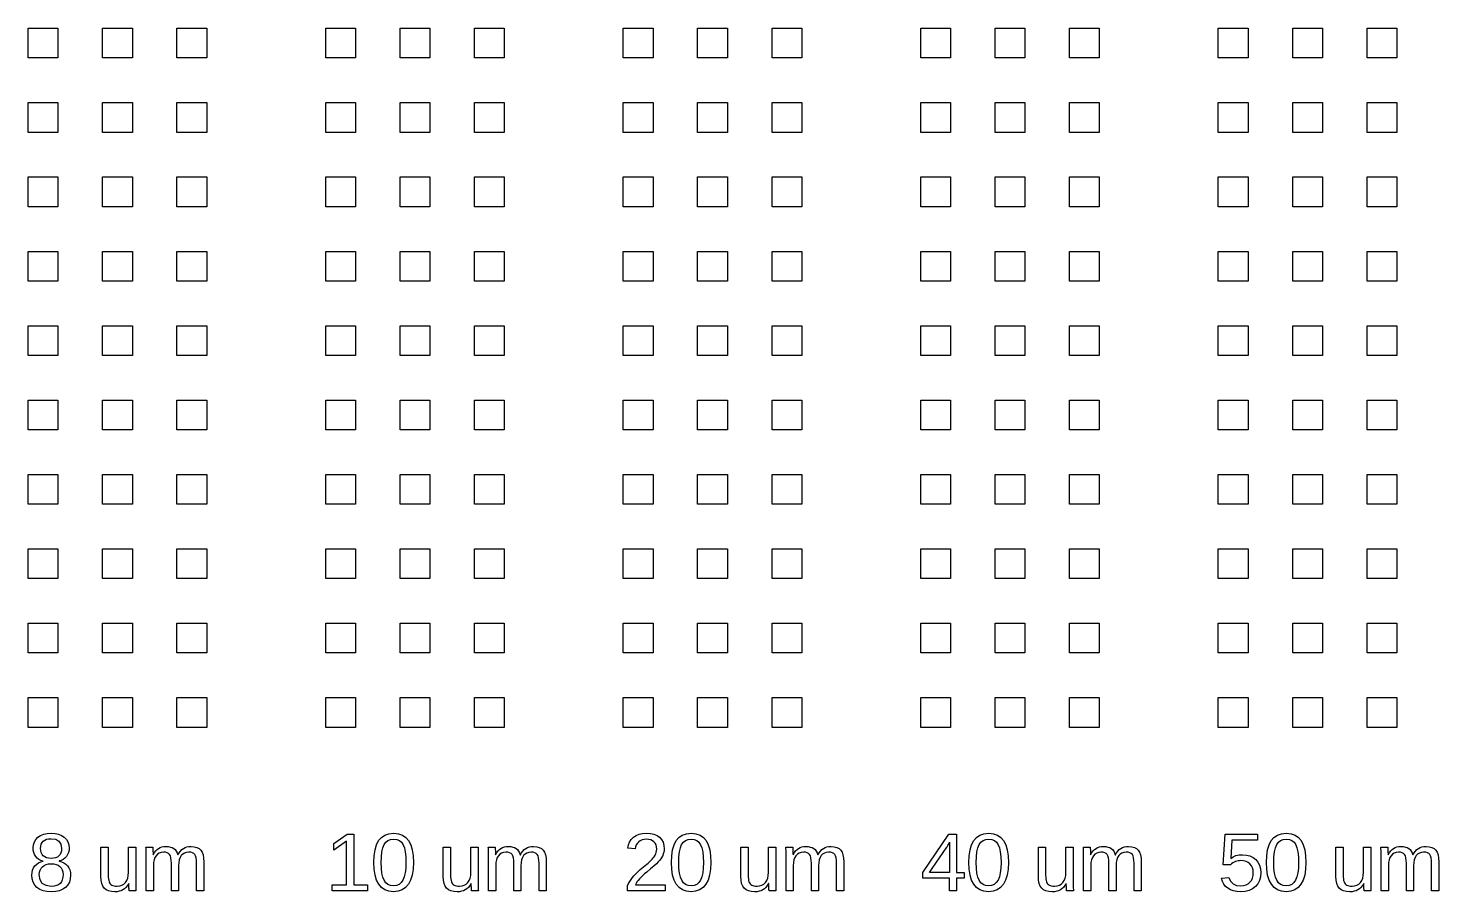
# Model space of a CAD drawing. Extents: x -21493 to 21493, y -12519 to 35265.
# Drawn here: x -9597 to -118, y -528 to 5275 of the extents above; entities that cross this region are included whole.
import ezdxf

# ---------------------------------------------------------------- set-up
doc = ezdxf.new("R2010")
doc.units = 0
doc.layers.add('L0D0_0', color=1, linetype='CONTINUOUS')

msp = doc.modelspace()

# ---------------------------------------------------------------- linework, layer by layer
at = {"layer": 'L0D0_0'}
for points in [[(-9596.735, 5075.356), (-9596.735, 5275.288), (-9396.803, 5275.288), (-9396.803, 5075.356)], [(-9096.906, 5075.356), (-9096.906, 5275.288), (-8896.973, 5275.288), (-8896.973, 5075.356)], [(-8597.077, 5075.356), (-8597.077, 5275.288), (-8397.144, 5275.288), (-8397.144, 5075.356)], [(-7597.418, 5075.356), (-7597.418, 5275.288), (-7397.485, 5275.288), (-7397.485, 5075.356)], [(-7097.584, 5075.356), (-7097.584, 5275.288), (-6897.656, 5275.288), (-6897.656, 5075.356)], [(-6597.755, 5075.356), (-6597.755, 5275.288), (-6397.822, 5275.288), (-6397.822, 5075.356)], [(-5598.096, 5075.356), (-5598.096, 5275.288), (-5398.163, 5275.288), (-5398.163, 5075.356)], [(-5098.267, 5075.356), (-5098.267, 5275.288), (-4898.334, 5275.288), (-4898.334, 5075.356)], [(-4598.437, 5075.356), (-4598.437, 5275.288), (-4398.505, 5275.288), (-4398.505, 5075.356)], [(-3598.774, 5075.356), (-3598.774, 5275.288), (-3398.846, 5275.288), (-3398.846, 5075.356)], [(-3098.945, 5075.356), (-3098.945, 5275.288), (-2899.012, 5275.288), (-2899.012, 5075.356)], [(-2599.115, 5075.356), (-2599.115, 5275.288), (-2399.183, 5275.288), (-2399.183, 5075.356)], [(-1599.457, 5075.356), (-1599.457, 5275.288), (-1399.524, 5275.288), (-1399.524, 5075.356)], [(-1099.627, 5075.356), (-1099.627, 5275.288), (-899.695, 5275.288), (-899.695, 5075.356)], [(-599.798, 5075.356), (-599.798, 5275.288), (-399.865, 5275.288), (-399.865, 5075.356)], [(-9596.735, 4575.526), (-9596.735, 4775.459), (-9396.803, 4775.459), (-9396.803, 4575.526)], [(-9096.906, 4575.526), (-9096.906, 4775.459), (-8896.973, 4775.459), (-8896.973, 4575.526)], [(-8597.077, 4575.526), (-8597.077, 4775.459), (-8397.144, 4775.459), (-8397.144, 4575.526)], [(-7597.418, 4575.526), (-7597.418, 4775.459), (-7397.485, 4775.459), (-7397.485, 4575.526)], [(-7097.584, 4575.526), (-7097.584, 4775.459), (-6897.656, 4775.459), (-6897.656, 4575.526)], [(-6597.755, 4575.526), (-6597.755, 4775.459), (-6397.822, 4775.459), (-6397.822, 4575.526)], [(-5598.096, 4575.526), (-5598.096, 4775.459), (-5398.163, 4775.459), (-5398.163, 4575.526)], [(-5098.267, 4575.526), (-5098.267, 4775.459), (-4898.334, 4775.459), (-4898.334, 4575.526)], [(-4598.437, 4575.526), (-4598.437, 4775.459), (-4398.505, 4775.459), (-4398.505, 4575.526)], [(-3598.774, 4575.526), (-3598.774, 4775.459), (-3398.846, 4775.459), (-3398.846, 4575.526)], [(-3098.945, 4575.526), (-3098.945, 4775.459), (-2899.012, 4775.459), (-2899.012, 4575.526)], [(-2599.115, 4575.526), (-2599.115, 4775.459), (-2399.183, 4775.459), (-2399.183, 4575.526)], [(-1599.457, 4575.526), (-1599.457, 4775.459), (-1399.524, 4775.459), (-1399.524, 4575.526)], [(-1099.627, 4575.526), (-1099.627, 4775.459), (-899.695, 4775.459), (-899.695, 4575.526)], [(-599.798, 4575.526), (-599.798, 4775.459), (-399.865, 4775.459), (-399.865, 4575.526)], [(-9596.735, 4075.697), (-9596.735, 4275.629), (-9396.803, 4275.629), (-9396.803, 4075.697)], [(-9096.906, 4075.697), (-9096.906, 4275.629), (-8896.973, 4275.629), (-8896.973, 4075.697)], [(-8597.077, 4075.697), (-8597.077, 4275.629), (-8397.144, 4275.629), (-8397.144, 4075.697)], [(-7597.418, 4075.697), (-7597.418, 4275.629), (-7397.485, 4275.629), (-7397.485, 4075.697)], [(-7097.584, 4075.697), (-7097.584, 4275.629), (-6897.656, 4275.629), (-6897.656, 4075.697)], [(-6597.755, 4075.697), (-6597.755, 4275.629), (-6397.822, 4275.629), (-6397.822, 4075.697)], [(-5598.096, 4075.697), (-5598.096, 4275.629), (-5398.163, 4275.629), (-5398.163, 4075.697)], [(-5098.267, 4075.697), (-5098.267, 4275.629), (-4898.334, 4275.629), (-4898.334, 4075.697)], [(-4598.437, 4075.697), (-4598.437, 4275.629), (-4398.505, 4275.629), (-4398.505, 4075.697)], [(-3598.774, 4075.697), (-3598.774, 4275.629), (-3398.846, 4275.629), (-3398.846, 4075.697)], [(-3098.945, 4075.697), (-3098.945, 4275.629), (-2899.012, 4275.629), (-2899.012, 4075.697)], [(-2599.115, 4075.697), (-2599.115, 4275.629), (-2399.183, 4275.629), (-2399.183, 4075.697)], [(-1599.457, 4075.697), (-1599.457, 4275.629), (-1399.524, 4275.629), (-1399.524, 4075.697)], [(-1099.627, 4075.697), (-1099.627, 4275.629), (-899.695, 4275.629), (-899.695, 4075.697)], [(-599.798, 4075.697), (-599.798, 4275.629), (-399.865, 4275.629), (-399.865, 4075.697)], [(-9596.735, 3575.867), (-9596.735, 3775.8), (-9396.803, 3775.8), (-9396.803, 3575.867)], [(-9096.906, 3575.867), (-9096.906, 3775.8), (-8896.973, 3775.8), (-8896.973, 3575.867)], [(-8597.077, 3575.867), (-8597.077, 3775.8), (-8397.144, 3775.8), (-8397.144, 3575.867)], [(-7597.418, 3575.867), (-7597.418, 3775.8), (-7397.485, 3775.8), (-7397.485, 3575.867)], [(-7097.584, 3575.867), (-7097.584, 3775.8), (-6897.656, 3775.8), (-6897.656, 3575.867)], [(-6597.755, 3575.867), (-6597.755, 3775.8), (-6397.822, 3775.8), (-6397.822, 3575.867)], [(-5598.096, 3575.867), (-5598.096, 3775.8), (-5398.163, 3775.8), (-5398.163, 3575.867)], [(-5098.267, 3575.867), (-5098.267, 3775.8), (-4898.334, 3775.8), (-4898.334, 3575.867)], [(-4598.437, 3575.867), (-4598.437, 3775.8), (-4398.505, 3775.8), (-4398.505, 3575.867)], [(-3598.774, 3575.867), (-3598.774, 3775.8), (-3398.846, 3775.8), (-3398.846, 3575.867)], [(-3098.945, 3575.867), (-3098.945, 3775.8), (-2899.012, 3775.8), (-2899.012, 3575.867)], [(-2599.115, 3575.867), (-2599.115, 3775.8), (-2399.183, 3775.8), (-2399.183, 3575.867)], [(-1599.457, 3575.867), (-1599.457, 3775.8), (-1399.524, 3775.8), (-1399.524, 3575.867)], [(-1099.627, 3575.867), (-1099.627, 3775.8), (-899.695, 3775.8), (-899.695, 3575.867)], [(-599.798, 3575.867), (-599.798, 3775.8), (-399.865, 3775.8), (-399.865, 3575.867)], [(-9596.735, 3076.038), (-9596.735, 3275.971), (-9396.803, 3275.971), (-9396.803, 3076.038)], [(-9096.906, 3076.038), (-9096.906, 3275.971), (-8896.973, 3275.971), (-8896.973, 3076.038)], [(-8597.077, 3076.038), (-8597.077, 3275.971), (-8397.144, 3275.971), (-8397.144, 3076.038)], [(-7597.418, 3076.038), (-7597.418, 3275.971), (-7397.485, 3275.971), (-7397.485, 3076.038)], [(-7097.584, 3076.038), (-7097.584, 3275.971), (-6897.656, 3275.971), (-6897.656, 3076.038)], [(-6597.755, 3076.038), (-6597.755, 3275.971), (-6397.822, 3275.971), (-6397.822, 3076.038)], [(-5598.096, 3076.038), (-5598.096, 3275.971), (-5398.163, 3275.971), (-5398.163, 3076.038)], [(-5098.267, 3076.038), (-5098.267, 3275.971), (-4898.334, 3275.971), (-4898.334, 3076.038)], [(-4598.437, 3076.038), (-4598.437, 3275.971), (-4398.505, 3275.971), (-4398.505, 3076.038)], [(-3598.774, 3076.038), (-3598.774, 3275.971), (-3398.846, 3275.971), (-3398.846, 3076.038)], [(-3098.945, 3076.038), (-3098.945, 3275.971), (-2899.012, 3275.971), (-2899.012, 3076.038)], [(-2599.115, 3076.038), (-2599.115, 3275.971), (-2399.183, 3275.971), (-2399.183, 3076.038)], [(-1599.457, 3076.038), (-1599.457, 3275.971), (-1399.524, 3275.971), (-1399.524, 3076.038)], [(-1099.627, 3076.038), (-1099.627, 3275.971), (-899.695, 3275.971), (-899.695, 3076.038)], [(-599.798, 3076.038), (-599.798, 3275.971), (-399.865, 3275.971), (-399.865, 3076.038)], [(-9596.735, 2576.209), (-9596.735, 2776.141), (-9396.803, 2776.141), (-9396.803, 2576.209)], [(-9096.906, 2576.209), (-9096.906, 2776.141), (-8896.973, 2776.141), (-8896.973, 2576.209)], [(-8597.077, 2576.209), (-8597.077, 2776.141), (-8397.144, 2776.141), (-8397.144, 2576.209)], [(-7597.418, 2576.209), (-7597.418, 2776.141), (-7397.485, 2776.141), (-7397.485, 2576.209)], [(-7097.584, 2576.209), (-7097.584, 2776.141), (-6897.656, 2776.141), (-6897.656, 2576.209)], [(-6597.755, 2576.209), (-6597.755, 2776.141), (-6397.822, 2776.141), (-6397.822, 2576.209)], [(-5598.096, 2576.209), (-5598.096, 2776.141), (-5398.163, 2776.141), (-5398.163, 2576.209)], [(-5098.267, 2576.209), (-5098.267, 2776.141), (-4898.334, 2776.141), (-4898.334, 2576.209)], [(-4598.437, 2576.209), (-4598.437, 2776.141), (-4398.505, 2776.141), (-4398.505, 2576.209)], [(-3598.774, 2576.209), (-3598.774, 2776.141), (-3398.846, 2776.141), (-3398.846, 2576.209)], [(-3098.945, 2576.209), (-3098.945, 2776.141), (-2899.012, 2776.141), (-2899.012, 2576.209)], [(-2599.115, 2576.209), (-2599.115, 2776.141), (-2399.183, 2776.141), (-2399.183, 2576.209)], [(-1599.457, 2576.209), (-1599.457, 2776.141), (-1399.524, 2776.141), (-1399.524, 2576.209)], [(-1099.627, 2576.209), (-1099.627, 2776.141), (-899.695, 2776.141), (-899.695, 2576.209)], [(-599.798, 2576.209), (-599.798, 2776.141), (-399.865, 2776.141), (-399.865, 2576.209)], [(-9596.735, 2076.379), (-9596.735, 2276.308), (-9396.803, 2276.308), (-9396.803, 2076.379)], [(-9096.906, 2076.379), (-9096.906, 2276.308), (-8896.973, 2276.308), (-8896.973, 2076.379)], [(-8597.077, 2076.379), (-8597.077, 2276.308), (-8397.144, 2276.308), (-8397.144, 2076.379)], [(-7597.418, 2076.379), (-7597.418, 2276.308), (-7397.485, 2276.308), (-7397.485, 2076.379)], [(-7097.584, 2076.379), (-7097.584, 2276.308), (-6897.656, 2276.308), (-6897.656, 2076.379)], [(-6597.755, 2076.379), (-6597.755, 2276.308), (-6397.822, 2276.308), (-6397.822, 2076.379)], [(-5598.096, 2076.379), (-5598.096, 2276.308), (-5398.163, 2276.308), (-5398.163, 2076.379)], [(-5098.267, 2076.379), (-5098.267, 2276.308), (-4898.334, 2276.308), (-4898.334, 2076.379)], [(-4598.437, 2076.379), (-4598.437, 2276.308), (-4398.505, 2276.308), (-4398.505, 2076.379)], [(-3598.774, 2076.379), (-3598.774, 2276.308), (-3398.846, 2276.308), (-3398.846, 2076.379)], [(-3098.945, 2076.379), (-3098.945, 2276.308), (-2899.012, 2276.308), (-2899.012, 2076.379)], [(-2599.115, 2076.379), (-2599.115, 2276.308), (-2399.183, 2276.308), (-2399.183, 2076.379)], [(-1599.457, 2076.379), (-1599.457, 2276.308), (-1399.524, 2276.308), (-1399.524, 2076.379)], [(-1099.627, 2076.379), (-1099.627, 2276.308), (-899.695, 2276.308), (-899.695, 2076.379)], [(-599.798, 2076.379), (-599.798, 2276.308), (-399.865, 2276.308), (-399.865, 2076.379)], [(-9596.735, 1576.546), (-9596.735, 1776.478), (-9396.803, 1776.478), (-9396.803, 1576.546)], [(-9096.906, 1576.546), (-9096.906, 1776.478), (-8896.973, 1776.478), (-8896.973, 1576.546)], [(-8597.077, 1576.546), (-8597.077, 1776.478), (-8397.144, 1776.478), (-8397.144, 1576.546)], [(-7597.418, 1576.546), (-7597.418, 1776.478), (-7397.485, 1776.478), (-7397.485, 1576.546)], [(-7097.584, 1576.546), (-7097.584, 1776.478), (-6897.656, 1776.478), (-6897.656, 1576.546)], [(-6597.755, 1576.546), (-6597.755, 1776.478), (-6397.822, 1776.478), (-6397.822, 1576.546)], [(-5598.096, 1576.546), (-5598.096, 1776.478), (-5398.163, 1776.478), (-5398.163, 1576.546)], [(-5098.267, 1576.546), (-5098.267, 1776.478), (-4898.334, 1776.478), (-4898.334, 1576.546)], [(-4598.437, 1576.546), (-4598.437, 1776.478), (-4398.505, 1776.478), (-4398.505, 1576.546)], [(-3598.774, 1576.546), (-3598.774, 1776.478), (-3398.846, 1776.478), (-3398.846, 1576.546)], [(-3098.945, 1576.546), (-3098.945, 1776.478), (-2899.012, 1776.478), (-2899.012, 1576.546)], [(-2599.115, 1576.546), (-2599.115, 1776.478), (-2399.183, 1776.478), (-2399.183, 1576.546)], [(-1599.457, 1576.546), (-1599.457, 1776.478), (-1399.524, 1776.478), (-1399.524, 1576.546)], [(-1099.627, 1576.546), (-1099.627, 1776.478), (-899.695, 1776.478), (-899.695, 1576.546)], [(-599.798, 1576.546), (-599.798, 1776.478), (-399.865, 1776.478), (-399.865, 1576.546)], [(-9596.735, 1076.716), (-9596.735, 1276.649), (-9396.803, 1276.649), (-9396.803, 1076.716)], [(-9096.906, 1076.716), (-9096.906, 1276.649), (-8896.973, 1276.649), (-8896.973, 1076.716)], [(-8597.077, 1076.716), (-8597.077, 1276.649), (-8397.144, 1276.649), (-8397.144, 1076.716)], [(-7597.418, 1076.716), (-7597.418, 1276.649), (-7397.485, 1276.649), (-7397.485, 1076.716)], [(-7097.584, 1076.716), (-7097.584, 1276.649), (-6897.656, 1276.649), (-6897.656, 1076.716)], [(-6597.755, 1076.716), (-6597.755, 1276.649), (-6397.822, 1276.649), (-6397.822, 1076.716)], [(-5598.096, 1076.716), (-5598.096, 1276.649), (-5398.163, 1276.649), (-5398.163, 1076.716)], [(-5098.267, 1076.716), (-5098.267, 1276.649), (-4898.334, 1276.649), (-4898.334, 1076.716)], [(-4598.437, 1076.716), (-4598.437, 1276.649), (-4398.505, 1276.649), (-4398.505, 1076.716)], [(-3598.774, 1076.716), (-3598.774, 1276.649), (-3398.846, 1276.649), (-3398.846, 1076.716)], [(-3098.945, 1076.716), (-3098.945, 1276.649), (-2899.012, 1276.649), (-2899.012, 1076.716)], [(-2599.115, 1076.716), (-2599.115, 1276.649), (-2399.183, 1276.649), (-2399.183, 1076.716)], [(-1599.457, 1076.716), (-1599.457, 1276.649), (-1399.524, 1276.649), (-1399.524, 1076.716)], [(-1099.627, 1076.716), (-1099.627, 1276.649), (-899.695, 1276.649), (-899.695, 1076.716)], [(-599.798, 1076.716), (-599.798, 1276.649), (-399.865, 1276.649), (-399.865, 1076.716)], [(-9596.735, 576.887), (-9596.735, 776.819), (-9396.803, 776.819), (-9396.803, 576.887)], [(-9096.906, 576.887), (-9096.906, 776.819), (-8896.973, 776.819), (-8896.973, 576.887)], [(-8597.077, 576.887), (-8597.077, 776.819), (-8397.144, 776.819), (-8397.144, 576.887)], [(-7597.418, 576.887), (-7597.418, 776.819), (-7397.485, 776.819), (-7397.485, 576.887)], [(-7097.584, 576.887), (-7097.584, 776.819), (-6897.656, 776.819), (-6897.656, 576.887)], [(-6597.755, 576.887), (-6597.755, 776.819), (-6397.822, 776.819), (-6397.822, 576.887)], [(-5598.096, 576.887), (-5598.096, 776.819), (-5398.163, 776.819), (-5398.163, 576.887)], [(-5098.267, 576.887), (-5098.267, 776.819), (-4898.334, 776.819), (-4898.334, 576.887)], [(-4598.437, 576.887), (-4598.437, 776.819), (-4398.505, 776.819), (-4398.505, 576.887)], [(-3598.774, 576.887), (-3598.774, 776.819), (-3398.846, 776.819), (-3398.846, 576.887)], [(-3098.945, 576.887), (-3098.945, 776.819), (-2899.012, 776.819), (-2899.012, 576.887)], [(-2599.115, 576.887), (-2599.115, 776.819), (-2399.183, 776.819), (-2399.183, 576.887)], [(-1599.457, 576.887), (-1599.457, 776.819), (-1399.524, 776.819), (-1399.524, 576.887)], [(-1099.627, 576.887), (-1099.627, 776.819), (-899.695, 776.819), (-899.695, 576.887)], [(-599.798, 576.887), (-599.798, 776.819), (-399.865, 776.819), (-399.865, 576.887)], [(-9442.159, -528.137), (-9471.13, -526.336), (-9496.771, -520.939), (-9519.065, -511.841), (-9538.028, -499.149), (-9553.152, -483.151), (-9563.959, -464.058), (-9570.435, -441.865), (-9572.606, -416.674), (-9571.267, -398.782), (-9567.247, -382.288), (-9560.548, -367.29), (-9551.182, -353.795), (-9539.716, -342.3), (-9526.772, -333.304), (-9512.324, -326.806), (-9496.402, -322.909), (-9496.402, -321.808), (-9511.165, -317.108), (-9524.29, -310.212), (-9535.777, -301.216), (-9545.613, -290.018), (-9553.513, -277.322), (-9559.141, -263.529), (-9562.526, -248.732), (-9563.648, -232.835), (-9561.607, -212.045), (-9555.479, -193.351), (-9545.273, -176.656), (-9530.98, -162.061), (-9513.235, -150.167), (-9492.701, -141.767), (-9469.37, -136.672), (-9443.251, -134.971), (-9416.526, -136.571), (-9392.767, -141.569), (-9371.981, -149.864), (-9354.16, -161.561), (-9339.863, -175.955), (-9329.649, -192.751), (-9323.521, -211.945), (-9321.48, -233.339), (-9322.618, -249.232), (-9326.02, -264.125), (-9331.699, -277.922), (-9339.653, -290.619), (-9349.561, -301.715), (-9361.136, -310.51), (-9374.383, -317.008), (-9389.276, -321.208), (-9389.276, -322.308), (-9371.993, -326.504), (-9356.739, -333.102), (-9343.513, -342.002), (-9332.324, -353.396), (-9323.429, -366.694), (-9317.07, -381.587), (-9313.265, -398.08), (-9311.992, -416.174), (-9314.092, -441.168), (-9320.392, -463.26), (-9330.905, -482.353), (-9345.613, -498.645), (-9364.257, -511.543), (-9386.567, -520.741), (-9412.528, -526.336)], [(-9442.7, -303.316), (-9458.694, -302.312), (-9472.768, -299.015), (-9484.936, -293.618), (-9495.179, -286.121), (-9503.306, -276.524), (-9509.107, -265.028), (-9512.597, -251.53), (-9513.756, -236.137), (-9512.626, -220.941), (-9509.245, -207.845), (-9503.609, -196.648), (-9495.721, -187.551), (-9485.675, -180.457), (-9473.579, -175.358), (-9459.442, -172.259), (-9443.251, -171.259), (-9412.158, -175.358), (-9389.957, -187.454), (-9376.63, -207.745), (-9372.191, -236.137), (-9373.321, -252.63), (-9376.702, -266.725), (-9382.338, -278.321), (-9390.226, -287.519), (-9400.272, -294.416), (-9412.36, -299.414), (-9426.505, -302.312)], [(-7555.111, -522.74), (-7555.111, -481.253), (-7457.755, -481.253), (-7457.755, -187.253), (-7543.994, -248.833), (-7543.994, -202.747), (-7453.685, -140.671), (-7408.67, -140.671), (-7408.67, -481.253), (-7315.652, -481.253), (-7315.652, -522.74)], [(-7142.02, -528.137), (-7172.92, -525.038), (-7199.72, -515.642), (-7222.412, -499.947), (-7241.006, -477.956), (-7255.483, -450.064), (-7265.819, -416.275), (-7272.027, -376.79), (-7274.085, -331.506), (-7272.086, -285.419), (-7266.059, -245.431), (-7256.012, -211.646), (-7241.959, -184.052), (-7223.555, -162.561), (-7200.501, -147.168), (-7172.781, -137.97), (-7140.391, -134.971), (-7108.844, -138.071), (-7081.721, -147.365), (-7059.011, -162.859), (-7040.737, -184.552), (-7026.671, -212.344), (-7016.633, -246.133), (-7010.606, -285.818), (-7008.595, -331.506), (-7010.707, -376.589), (-7017.032, -415.976), (-7027.591, -449.665), (-7042.367, -477.754), (-7061.25, -499.745), (-7084.161, -515.542), (-7111.083, -525.038)], [(-7141.483, -488.25), (-7161.706, -485.953), (-7179.01, -478.855), (-7193.374, -467.057), (-7204.802, -450.563), (-7213.525, -429.072), (-7219.754, -401.982), (-7223.492, -369.491), (-7224.735, -331.506), (-7223.504, -292.618), (-7219.817, -259.526), (-7213.676, -232.436), (-7205.071, -211.147), (-7193.663, -195.149), (-7179.077, -183.653), (-7161.315, -176.858), (-7140.391, -174.556), (-7119.979, -176.858), (-7102.666, -183.855), (-7088.449, -195.451), (-7077.344, -211.646), (-7068.978, -233.138), (-7063.01, -260.228), (-7059.419, -293.017), (-7058.23, -331.506), (-7059.478, -368.789), (-7063.237, -400.982), (-7069.516, -427.972), (-7078.294, -449.765), (-7089.768, -466.658), (-7104.124, -478.653), (-7121.356, -485.852)], [(-5570.166, -522.74), (-5570.166, -488.25), (-5562.866, -472.857), (-5554.811, -458.459), (-5545.982, -444.864), (-5536.398, -432.268), (-5526.31, -420.475), (-5515.965, -409.177), (-5505.356, -398.479), (-5494.503, -388.387), (-5483.545, -378.689), (-5472.638, -369.39), (-5461.781, -360.494), (-5450.974, -351.897), (-5440.462, -343.501), (-5430.461, -335.101), (-5420.995, -326.705), (-5412.061, -318.31), (-5403.804, -309.712), (-5396.366, -301.014), (-5389.768, -292.118), (-5383.988, -283.021), (-5379.31, -273.525), (-5375.962, -263.327), (-5373.95, -252.63), (-5373.283, -241.235), (-5374.433, -226.439), (-5377.89, -213.343), (-5383.648, -201.949), (-5391.725, -192.452), (-5401.843, -184.855), (-5413.758, -179.458), (-5427.463, -176.156), (-5442.977, -175.056), (-5457.883, -176.156), (-5471.42, -179.357), (-5483.575, -184.653), (-5494.373, -192.053), (-5503.428, -201.348), (-5510.396, -212.444), (-5515.293, -225.141), (-5518.094, -239.635), (-5567.995, -235.036), (-5563.53, -213.242), (-5555.55, -193.851), (-5544.076, -176.757), (-5529.082, -162.061), (-5511.135, -150.167), (-5490.803, -141.767), (-5468.089, -136.672), (-5442.977, -134.971), (-5415.77, -136.672), (-5391.884, -141.767), (-5371.355, -150.268), (-5354.16, -162.162), (-5340.573, -177.257), (-5330.875, -195.149), (-5325.05, -215.943), (-5323.109, -239.635), (-5323.748, -250.732), (-5325.65, -261.828), (-5328.83, -272.824), (-5333.278, -283.819), (-5338.985, -294.815), (-5345.924, -305.815), (-5354.101, -316.81), (-5363.518, -327.705), (-5375.84, -340.2), (-5392.737, -355.795), (-5414.207, -374.291), (-5440.26, -395.783), (-5455.065, -408.278), (-5468.261, -420.076), (-5479.874, -431.269), (-5489.891, -441.764), (-5498.472, -451.962), (-5505.759, -461.861), (-5511.757, -471.656), (-5516.465, -481.253), (-5317.141, -481.253), (-5317.141, -522.74)], [(-5142.703, -528.137), (-5173.602, -525.038), (-5200.402, -515.642), (-5223.095, -499.947), (-5241.688, -477.956), (-5256.161, -450.064), (-5266.498, -416.275), (-5272.705, -376.79), (-5274.767, -331.506), (-5272.768, -285.419), (-5266.737, -245.431), (-5256.691, -211.646), (-5242.637, -184.052), (-5224.233, -162.561), (-5201.179, -147.168), (-5173.459, -137.97), (-5141.073, -134.971), (-5109.523, -138.071), (-5082.403, -147.365), (-5059.69, -162.859), (-5041.415, -184.552), (-5027.35, -212.344), (-5017.316, -246.133), (-5011.285, -285.818), (-5009.277, -331.506), (-5011.385, -376.589), (-5017.715, -415.976), (-5028.269, -449.665), (-5043.045, -477.754), (-5061.928, -499.745), (-5084.839, -515.542), (-5111.761, -525.038)], [(-5142.161, -488.25), (-5162.384, -485.953), (-5179.688, -478.855), (-5194.052, -467.057), (-5205.48, -450.563), (-5214.208, -429.072), (-5220.436, -401.982), (-5224.174, -369.491), (-5225.413, -331.506), (-5224.183, -292.618), (-5220.495, -259.526), (-5214.359, -232.436), (-5205.749, -211.147), (-5194.342, -195.149), (-5179.759, -183.653), (-5161.993, -176.858), (-5141.073, -174.556), (-5120.657, -176.858), (-5103.344, -183.855), (-5089.127, -195.451), (-5078.023, -211.646), (-5069.656, -233.138), (-5063.688, -260.228), (-5060.101, -293.017), (-5058.908, -331.506), (-5060.16, -368.789), (-5063.919, -400.982), (-5070.194, -427.972), (-5078.972, -449.765), (-5090.45, -466.658), (-5104.806, -478.653), (-5122.039, -485.852)], [(-3405.961, -522.74), (-3405.961, -436.267), (-3586.031, -436.267), (-3586.031, -398.282), (-3411.11, -140.671), (-3359.857, -140.671), (-3359.857, -397.681), (-3306.164, -397.681), (-3306.164, -436.267), (-3359.857, -436.267), (-3359.857, -522.74)], [(-3143.381, -528.137), (-3174.28, -525.038), (-3201.08, -515.642), (-3223.773, -499.947), (-3242.366, -477.956), (-3256.844, -450.064), (-3267.18, -416.275), (-3273.388, -376.79), (-3275.446, -331.506), (-3273.446, -285.419), (-3267.419, -245.431), (-3257.373, -211.646), (-3243.316, -184.052), (-3224.911, -162.561), (-3201.862, -147.168), (-3174.142, -137.97), (-3141.751, -134.971), (-3110.201, -138.071), (-3083.081, -147.365), (-3060.368, -162.859), (-3042.094, -184.552), (-3028.032, -212.344), (-3017.994, -246.133), (-3011.967, -285.818), (-3009.955, -331.506), (-3012.064, -376.589), (-3018.393, -415.976), (-3028.952, -449.665), (-3043.723, -477.754), (-3062.606, -499.745), (-3085.522, -515.542), (-3112.444, -525.038)], [(-3142.843, -488.25), (-3163.066, -485.953), (-3180.37, -478.855), (-3194.734, -467.057), (-3206.158, -450.563), (-3214.886, -429.072), (-3221.114, -401.982), (-3224.852, -369.491), (-3226.091, -331.506), (-3224.865, -292.618), (-3221.173, -259.526), (-3215.037, -232.436), (-3206.431, -211.147), (-3195.024, -195.149), (-3180.437, -183.653), (-3162.676, -176.858), (-3141.751, -174.556), (-3121.339, -176.858), (-3104.023, -183.855), (-3089.81, -195.451), (-3078.705, -211.646), (-3070.334, -233.138), (-3064.366, -260.228), (-3060.779, -293.017), (-3059.591, -331.506), (-3060.838, -368.789), (-3064.597, -400.982), (-3070.876, -427.972), (-3079.654, -449.765), (-3091.129, -466.658), (-3105.484, -478.653), (-3122.717, -485.852)], [(-1449.487, -528.137), (-1474.91, -526.739), (-1497.762, -522.337), (-1518.035, -515.042), (-1535.726, -504.844), (-1550.623, -491.849), (-1562.509, -476.255), (-1571.375, -458.161), (-1577.222, -437.266), (-1527.859, -431.571), (-1517.103, -456.46), (-1500.269, -474.155), (-1477.367, -484.751), (-1448.408, -488.25), (-1429.814, -486.851), (-1413.35, -482.353), (-1399.033, -474.957), (-1386.848, -464.558), (-1377.113, -451.563), (-1370.166, -436.367), (-1365.995, -418.975), (-1364.605, -399.382), (-1366.004, -382.187), (-1370.204, -366.694), (-1377.193, -352.997), (-1386.979, -341.002), (-1399.146, -331.304), (-1413.25, -324.408), (-1429.315, -320.208), (-1447.316, -318.809), (-1457.043, -319.208), (-1466.443, -320.41), (-1475.489, -322.308), (-1484.204, -325.004), (-1492.743, -328.705), (-1501.29, -333.404), (-1509.829, -339.301), (-1518.376, -346.198), (-1566.096, -346.198), (-1553.353, -140.671), (-1336.138, -140.671), (-1336.138, -182.154), (-1508.875, -182.154), (-1516.204, -303.316), (-1499.371, -292.719), (-1480.605, -285.02), (-1459.912, -280.421), (-1437.282, -278.922), (-1410.511, -281.022), (-1386.609, -287.217), (-1365.567, -297.515), (-1347.381, -312.01), (-1332.736, -329.805), (-1322.269, -350.099), (-1315.982, -372.989), (-1313.894, -398.282), (-1316.141, -426.871), (-1322.878, -452.264), (-1334.105, -474.457), (-1349.83, -493.45), (-1369.536, -508.645), (-1392.707, -519.439), (-1419.356, -526.037)], [(-1144.059, -528.137), (-1174.958, -525.038), (-1201.763, -515.642), (-1224.455, -499.947), (-1243.049, -477.956), (-1257.522, -450.064), (-1267.858, -416.275), (-1274.066, -376.79), (-1276.128, -331.506), (-1274.129, -285.419), (-1268.098, -245.431), (-1258.051, -211.646), (-1243.998, -184.052), (-1225.594, -162.561), (-1202.54, -147.168), (-1174.82, -137.97), (-1142.429, -134.971), (-1110.883, -138.071), (-1083.76, -147.365), (-1061.05, -162.859), (-1042.776, -184.552), (-1028.71, -212.344), (-1018.672, -246.133), (-1012.645, -285.818), (-1010.638, -331.506), (-1012.746, -376.589), (-1019.075, -415.976), (-1029.63, -449.665), (-1044.406, -477.754), (-1063.289, -499.745), (-1086.2, -515.542), (-1113.122, -525.038)], [(-1143.521, -488.25), (-1163.744, -485.953), (-1181.048, -478.855), (-1195.412, -467.057), (-1206.841, -450.563), (-1215.568, -429.072), (-1221.793, -401.982), (-1225.535, -369.491), (-1226.774, -331.506), (-1225.543, -292.618), (-1221.856, -259.526), (-1215.715, -232.436), (-1207.109, -211.147), (-1195.702, -195.149), (-1181.12, -183.653), (-1163.354, -176.858), (-1142.429, -174.556), (-1122.017, -176.858), (-1104.705, -183.855), (-1090.488, -195.451), (-1079.383, -211.646), (-1071.017, -233.138), (-1065.049, -260.228), (-1061.458, -293.017), (-1060.269, -331.506), (-1061.521, -368.789), (-1065.28, -400.982), (-1071.554, -427.972), (-1080.332, -449.765), (-1091.807, -466.658), (-1106.162, -478.653), (-1123.399, -485.852)], [(-9015.334, -528.137), (-9037.858, -526.638), (-9057.14, -522.14), (-9073.176, -514.643), (-9085.982, -504.147), (-9095.768, -490.249), (-9102.765, -472.357), (-9106.965, -450.563), (-9108.351, -424.872), (-9108.351, -229.337), (-9059.27, -229.337), (-9059.27, -415.376), (-9058.921, -429.072), (-9057.85, -441.067), (-9056.069, -451.563), (-9053.583, -460.362), (-9050.303, -467.758), (-9046.183, -474.155), (-9041.214, -479.354), (-9035.405, -483.454), (-9028.438, -486.553), (-9020.012, -488.75), (-9010.134, -490.052), (-8998.798, -490.451), (-8982.107, -488.951), (-8967.269, -484.453), (-8954.303, -476.855), (-8943.199, -466.36), (-8934.303, -453.062), (-8927.944, -437.468), (-8924.135, -419.576), (-8922.866, -399.382), (-8922.866, -229.337), (-8874.054, -229.337), (-8874.054, -460.06), (-8873.953, -483.252), (-8873.642, -501.346), (-8873.134, -514.542), (-8872.424, -522.74), (-8918.528, -522.74), (-8918.658, -521.741), (-8918.797, -520.241), (-8918.927, -518.141), (-8919.065, -515.441), (-8919.208, -512.341), (-8919.376, -509.044), (-8919.548, -505.445), (-8919.746, -501.745), (-8919.956, -497.049), (-8920.187, -490.552), (-8920.426, -482.454), (-8920.695, -472.555), (-8921.506, -472.555), (-8930.242, -486.65), (-8939.641, -498.548), (-8949.704, -508.145), (-8960.423, -515.542), (-8972.141, -521.039), (-8985.203, -525.038), (-8999.6, -527.339)], [(-8804.288, -522.74), (-8804.288, -291.917), (-8804.384, -268.825), (-8804.695, -250.631), (-8805.208, -237.535), (-8805.917, -229.337), (-8759.81, -229.337), (-8759.671, -230.24), (-8759.541, -231.836), (-8759.402, -233.936), (-8759.272, -236.636), (-8759.121, -239.736), (-8758.961, -243.033), (-8758.781, -246.532), (-8758.592, -250.333), (-8758.382, -255.028), (-8758.151, -261.53), (-8757.903, -269.623), (-8757.643, -279.523), (-8756.832, -279.523), (-8748.676, -265.028), (-8739.948, -253.029), (-8730.641, -243.335), (-8720.762, -236.137), (-8710.027, -230.74), (-8698.183, -226.939), (-8685.218, -224.641), (-8671.131, -223.839), (-8655.326, -224.742), (-8641.273, -227.241), (-8628.955, -231.336), (-8618.387, -237.136), (-8609.433, -244.835), (-8601.944, -254.432), (-8595.938, -265.927), (-8591.398, -279.523), (-8590.588, -279.523), (-8582.599, -265.726), (-8573.804, -254.029), (-8564.228, -244.432), (-8553.842, -236.935), (-8542.493, -231.239), (-8530.011, -227.14), (-8516.395, -224.742), (-8501.64, -223.839), (-8480.917, -225.439), (-8463.231, -229.937), (-8448.577, -237.434), (-8436.96, -248.031), (-8428.123, -262.03), (-8421.806, -279.922), (-8418.018, -301.615), (-8416.758, -327.205), (-8416.758, -522.74), (-8465.033, -522.74), (-8465.033, -336.701), (-8465.759, -317.108), (-8467.939, -300.716), (-8471.589, -287.62), (-8476.688, -277.822), (-8483.685, -270.724), (-8493.03, -265.625), (-8504.706, -262.626), (-8518.721, -261.626), (-8533.837, -263.029), (-8547.164, -267.527), (-8558.718, -274.924), (-8568.487, -285.319), (-8576.253, -298.414), (-8581.81, -314.009), (-8585.14, -332.102), (-8586.249, -352.695), (-8586.249, -522.74), (-8634.524, -522.74), (-8634.524, -336.701), (-8635.255, -317.108), (-8637.434, -300.716), (-8641.08, -287.62), (-8646.179, -277.822), (-8653.189, -270.724), (-8662.525, -265.625), (-8674.201, -262.626), (-8688.217, -261.626), (-8703.001, -263.029), (-8716.147, -267.527), (-8727.671, -275.024), (-8737.567, -285.419), (-8745.526, -298.616), (-8751.204, -314.21), (-8754.602, -332.203), (-8755.744, -352.695), (-8755.744, -522.74)], [(-6714.385, -528.137), (-6736.909, -526.638), (-6756.183, -522.14), (-6772.227, -514.643), (-6785.033, -504.147), (-6794.819, -490.249), (-6801.816, -472.357), (-6806.003, -450.563), (-6807.406, -424.872), (-6807.406, -229.337), (-6758.321, -229.337), (-6758.321, -415.376), (-6757.964, -429.072), (-6756.901, -441.067), (-6755.125, -451.563), (-6752.626, -460.362), (-6749.354, -467.758), (-6745.238, -474.155), (-6740.269, -479.354), (-6734.461, -483.454), (-6727.493, -486.553), (-6719.063, -488.75), (-6709.189, -490.052), (-6697.841, -490.451), (-6681.15, -488.951), (-6666.324, -484.453), (-6653.359, -476.855), (-6642.25, -466.36), (-6633.354, -453.062), (-6626.995, -437.468), (-6623.186, -419.576), (-6621.909, -399.382), (-6621.909, -229.337), (-6573.097, -229.337), (-6573.097, -460.06), (-6572.996, -483.252), (-6572.693, -501.346), (-6572.185, -514.542), (-6571.475, -522.74), (-6617.57, -522.74), (-6617.709, -521.741), (-6617.848, -520.241), (-6617.978, -518.141), (-6618.121, -515.441), (-6618.259, -512.341), (-6618.419, -509.044), (-6618.599, -505.445), (-6618.801, -501.745), (-6619.011, -497.049), (-6619.238, -490.552), (-6619.477, -482.454), (-6619.738, -472.555), (-6620.557, -472.555), (-6629.297, -486.65), (-6638.692, -498.548), (-6648.747, -508.145), (-6659.474, -515.542), (-6671.192, -521.039), (-6684.258, -525.038), (-6698.651, -527.339)], [(-6503.339, -522.74), (-6503.339, -291.917), (-6503.44, -268.825), (-6503.738, -250.631), (-6504.246, -237.535), (-6504.968, -229.337), (-6458.865, -229.337), (-6458.722, -230.24), (-6458.592, -231.836), (-6458.453, -233.936), (-6458.323, -236.636), (-6458.172, -239.736), (-6458.012, -243.033), (-6457.832, -246.532), (-6457.643, -250.333), (-6457.424, -255.028), (-6457.206, -261.53), (-6456.954, -269.623), (-6456.694, -279.523), (-6455.875, -279.523), (-6447.727, -265.028), (-6438.999, -253.029), (-6429.692, -243.335), (-6419.805, -236.137), (-6409.082, -230.74), (-6397.234, -226.939), (-6384.269, -224.641), (-6370.182, -223.839), (-6354.377, -224.742), (-6340.316, -227.241), (-6328.01, -231.336), (-6317.43, -237.136), (-6308.476, -244.835), (-6300.995, -254.432), (-6294.989, -265.927), (-6290.449, -279.523), (-6289.643, -279.523), (-6281.642, -265.726), (-6272.855, -254.029), (-6263.271, -244.432), (-6252.893, -236.935), (-6241.549, -231.239), (-6229.062, -227.14), (-6215.446, -224.742), (-6200.691, -223.839), (-6179.968, -225.439), (-6162.286, -229.937), (-6147.628, -237.434), (-6136.015, -248.031), (-6127.178, -262.03), (-6120.857, -279.922), (-6117.069, -301.615), (-6115.809, -327.205), (-6115.809, -522.74), (-6164.075, -522.74), (-6164.075, -336.701), (-6164.802, -317.108), (-6166.994, -300.716), (-6170.64, -287.62), (-6175.739, -277.822), (-6182.736, -270.724), (-6192.073, -265.625), (-6203.761, -262.626), (-6217.777, -261.626), (-6232.88, -263.029), (-6246.215, -267.527), (-6257.761, -274.924), (-6267.538, -285.319), (-6275.304, -298.414), (-6280.865, -314.009), (-6284.191, -332.102), (-6285.304, -352.695), (-6285.304, -522.74), (-6333.575, -522.74), (-6333.575, -336.701), (-6334.297, -317.108), (-6336.485, -300.716), (-6340.135, -287.62), (-6345.234, -277.822), (-6352.231, -270.724), (-6361.576, -265.625), (-6373.252, -262.626), (-6387.268, -261.626), (-6402.043, -263.029), (-6415.198, -267.527), (-6426.722, -275.024), (-6436.622, -285.419), (-6444.568, -298.616), (-6450.247, -314.21), (-6453.657, -332.203), (-6454.795, -352.695), (-6454.795, -522.74)], [(-4715.067, -528.137), (-4737.587, -526.638), (-4756.861, -522.14), (-4772.905, -514.643), (-4785.711, -504.147), (-4795.501, -490.249), (-4802.498, -472.357), (-4806.686, -450.563), (-4808.084, -424.872), (-4808.084, -229.337), (-4759.003, -229.337), (-4759.003, -415.376), (-4758.642, -429.072), (-4757.584, -441.067), (-4755.803, -451.563), (-4753.304, -460.362), (-4750.036, -467.758), (-4745.916, -474.155), (-4740.947, -479.354), (-4735.139, -483.454), (-4728.171, -486.553), (-4719.746, -488.75), (-4709.867, -490.052), (-4698.523, -490.451), (-4681.828, -488.951), (-4667.002, -484.453), (-4654.037, -476.855), (-4642.932, -466.36), (-4634.032, -453.062), (-4627.678, -437.468), (-4623.868, -419.576), (-4622.587, -399.382), (-4622.587, -229.337), (-4573.775, -229.337), (-4573.775, -460.06), (-4573.674, -483.252), (-4573.376, -501.346), (-4572.863, -514.542), (-4572.154, -522.74), (-4618.249, -522.74), (-4618.391, -521.741), (-4618.53, -520.241), (-4618.66, -518.141), (-4618.799, -515.441), (-4618.937, -512.341), (-4619.101, -509.044), (-4619.278, -505.445), (-4619.479, -501.745), (-4619.689, -497.049), (-4619.92, -490.552), (-4620.16, -482.454), (-4620.42, -472.555), (-4621.239, -472.555), (-4629.975, -486.65), (-4639.37, -498.548), (-4649.429, -508.145), (-4660.156, -515.542), (-4671.87, -521.039), (-4684.936, -525.038), (-4699.334, -527.339)], [(-4504.017, -522.74), (-4504.017, -291.917), (-4504.118, -268.825), (-4504.42, -250.631), (-4504.928, -237.535), (-4505.647, -229.337), (-4459.543, -229.337), (-4459.405, -230.24), (-4459.274, -231.836), (-4459.132, -233.936), (-4459.006, -236.636), (-4458.854, -239.736), (-4458.695, -243.033), (-4458.514, -246.532), (-4458.325, -250.333), (-4458.103, -255.028), (-4457.884, -261.53), (-4457.632, -269.623), (-4457.376, -279.523), (-4456.553, -279.523), (-4448.409, -265.028), (-4439.681, -253.029), (-4430.374, -243.335), (-4420.487, -236.137), (-4409.761, -230.74), (-4397.912, -226.939), (-4384.947, -224.641), (-4370.864, -223.839), (-4355.06, -224.742), (-4340.994, -227.241), (-4328.688, -231.336), (-4318.112, -237.136), (-4309.154, -244.835), (-4301.678, -254.432), (-4295.668, -265.927), (-4291.132, -279.523), (-4290.321, -279.523), (-4282.324, -265.726), (-4273.538, -254.029), (-4263.949, -244.432), (-4253.575, -236.935), (-4242.227, -231.239), (-4229.74, -227.14), (-4216.128, -224.742), (-4201.369, -223.839), (-4180.646, -225.439), (-4162.964, -229.937), (-4148.311, -237.434), (-4136.693, -248.031), (-4127.857, -262.03), (-4121.54, -279.922), (-4117.751, -301.615), (-4116.491, -327.205), (-4116.491, -522.74), (-4164.754, -522.74), (-4164.754, -336.701), (-4165.484, -317.108), (-4167.673, -300.716), (-4171.322, -287.62), (-4176.421, -277.822), (-4183.418, -270.724), (-4192.755, -265.625), (-4204.439, -262.626), (-4218.455, -261.626), (-4233.562, -263.029), (-4246.897, -267.527), (-4258.443, -274.924), (-4268.216, -285.319), (-4275.986, -298.414), (-4281.543, -314.009), (-4284.874, -332.102), (-4285.982, -352.695), (-4285.982, -522.74), (-4334.257, -522.74), (-4334.257, -336.701), (-4334.975, -317.108), (-4337.164, -300.716), (-4340.813, -287.62), (-4345.912, -277.822), (-4352.909, -270.724), (-4362.259, -265.625), (-4373.935, -262.626), (-4387.946, -261.626), (-4402.721, -263.029), (-4415.88, -267.527), (-4427.405, -275.024), (-4437.3, -285.419), (-4445.246, -298.616), (-4450.925, -314.21), (-4454.335, -332.203), (-4455.473, -352.695), (-4455.473, -522.74)], [(-3541.016, -397.681), (-3536.677, -392.284), (-3522.032, -372.191), (-3424.134, -227.938), (-3422.147, -224.939), (-3419.728, -220.941), (-3416.86, -215.943), (-3413.558, -210.046), (-3410.442, -204.347), (-3408.132, -200.05), (-3406.641, -197.148), (-3405.961, -195.649), (-3405.961, -397.681)], [(-2715.745, -528.137), (-2738.27, -526.638), (-2757.544, -522.14), (-2773.588, -514.643), (-2786.393, -504.147), (-2796.179, -490.249), (-2803.177, -472.357), (-2807.364, -450.563), (-2808.767, -424.872), (-2808.767, -229.337), (-2759.681, -229.337), (-2759.681, -415.376), (-2759.32, -429.072), (-2758.262, -441.067), (-2756.481, -451.563), (-2753.982, -460.362), (-2750.714, -467.758), (-2746.594, -474.155), (-2741.626, -479.354), (-2735.821, -483.454), (-2728.853, -486.553), (-2720.424, -488.75), (-2710.55, -490.052), (-2699.201, -490.451), (-2682.506, -488.951), (-2667.685, -484.453), (-2654.719, -476.855), (-2643.61, -466.36), (-2634.715, -453.062), (-2628.356, -437.468), (-2624.546, -419.576), (-2623.27, -399.382), (-2623.27, -229.337), (-2574.453, -229.337), (-2574.453, -460.06), (-2574.356, -483.252), (-2574.054, -501.346), (-2573.546, -514.542), (-2572.836, -522.74), (-2618.931, -522.74), (-2619.07, -521.741), (-2619.208, -520.241), (-2619.338, -518.141), (-2619.481, -515.441), (-2619.62, -512.341), (-2619.779, -509.044), (-2619.96, -505.445), (-2620.157, -501.745), (-2620.367, -497.049), (-2620.598, -490.552), (-2620.838, -482.454), (-2621.098, -472.555), (-2621.917, -472.555), (-2630.657, -486.65), (-2640.053, -498.548), (-2650.108, -508.145), (-2660.834, -515.542), (-2672.552, -521.039), (-2685.619, -525.038), (-2700.012, -527.339)], [(-2504.699, -522.74), (-2504.699, -291.917), (-2504.8, -268.825), (-2505.098, -250.631), (-2505.607, -237.535), (-2506.329, -229.337), (-2460.221, -229.337), (-2460.083, -230.24), (-2459.953, -231.836), (-2459.814, -233.936), (-2459.684, -236.636), (-2459.533, -239.736), (-2459.373, -243.033), (-2459.192, -246.532), (-2459.003, -250.333), (-2458.785, -255.028), (-2458.562, -261.53), (-2458.315, -269.623), (-2458.054, -279.523), (-2457.235, -279.523), (-2449.087, -265.028), (-2440.36, -253.029), (-2431.052, -243.335), (-2421.166, -236.137), (-2410.439, -230.74), (-2398.595, -226.939), (-2385.629, -224.641), (-2371.543, -223.839), (-2355.738, -224.742), (-2341.672, -227.241), (-2329.366, -231.336), (-2318.791, -237.136), (-2309.836, -244.835), (-2302.356, -254.432), (-2296.35, -265.927), (-2291.81, -279.523), (-2290.999, -279.523), (-2283.002, -265.726), (-2274.216, -254.029), (-2264.632, -244.432), (-2254.253, -236.935), (-2242.909, -231.239), (-2230.423, -227.14), (-2216.806, -224.742), (-2202.052, -223.839), (-2181.329, -225.439), (-2163.643, -229.937), (-2148.989, -237.434), (-2137.372, -248.031), (-2128.535, -262.03), (-2122.218, -279.922), (-2118.43, -301.615), (-2117.17, -327.205), (-2117.17, -522.74), (-2165.432, -522.74), (-2165.432, -336.701), (-2166.163, -317.108), (-2168.351, -300.716), (-2172.001, -287.62), (-2177.099, -277.822), (-2184.097, -270.724), (-2193.433, -265.625), (-2205.122, -262.626), (-2219.137, -261.626), (-2234.24, -263.029), (-2247.575, -267.527), (-2259.121, -274.924), (-2268.899, -285.319), (-2276.665, -298.414), (-2282.225, -314.009), (-2285.552, -332.102), (-2286.661, -352.695), (-2286.661, -522.74), (-2334.935, -522.74), (-2334.935, -336.701), (-2335.658, -317.108), (-2337.846, -300.716), (-2341.496, -287.62), (-2346.59, -277.822), (-2353.588, -270.724), (-2362.937, -265.625), (-2374.613, -262.626), (-2388.628, -261.626), (-2403.404, -263.029), (-2416.558, -267.527), (-2428.083, -275.024), (-2437.982, -285.419), (-2445.929, -298.616), (-2451.607, -314.21), (-2455.013, -332.203), (-2456.156, -352.695), (-2456.156, -522.74)], [(-716.428, -528.137), (-738.944, -526.638), (-758.226, -522.14), (-774.266, -514.643), (-787.072, -504.147), (-796.862, -490.249), (-803.855, -472.357), (-808.046, -450.563), (-809.445, -424.872), (-809.445, -229.337), (-760.36, -229.337), (-760.36, -415.376), (-760.007, -429.072), (-758.94, -441.067), (-757.159, -451.563), (-754.664, -460.362), (-751.393, -467.758), (-747.277, -474.155), (-742.308, -479.354), (-736.495, -483.454), (-729.532, -486.553), (-721.106, -488.75), (-711.224, -490.052), (-699.888, -490.451), (-683.189, -488.951), (-668.359, -484.453), (-655.393, -476.855), (-644.293, -466.36), (-635.393, -453.062), (-629.038, -437.468), (-625.225, -419.576), (-623.952, -399.382), (-623.952, -229.337), (-575.14, -229.337), (-575.14, -460.06), (-575.039, -483.252), (-574.732, -501.346), (-574.224, -514.542), (-573.51, -522.74), (-619.613, -522.74), (-619.748, -521.741), (-619.886, -520.241), (-620.021, -518.141), (-620.155, -515.441), (-620.302, -512.341), (-620.462, -509.044), (-620.638, -505.445), (-620.836, -501.745), (-621.046, -497.049), (-621.277, -490.552), (-621.52, -482.454), (-621.785, -472.555), (-622.595, -472.555), (-631.336, -486.65), (-640.735, -498.548), (-650.79, -508.145), (-661.513, -515.542), (-673.235, -521.039), (-686.293, -525.038), (-700.69, -527.339)], [(-505.373, -522.74), (-505.373, -291.917), (-505.478, -268.825), (-505.781, -250.631), (-506.289, -237.535), (-507.003, -229.337), (-460.9, -229.337), (-460.765, -230.24), (-460.631, -231.836), (-460.496, -233.936), (-460.358, -236.636), (-460.215, -239.736), (-460.055, -243.033), (-459.875, -246.532), (-459.682, -250.333), (-459.467, -255.028), (-459.241, -261.53), (-458.993, -269.623), (-458.732, -279.523), (-457.918, -279.523), (-449.765, -265.028), (-441.038, -253.029), (-431.731, -243.335), (-421.848, -236.137), (-411.121, -230.74), (-399.273, -226.939), (-386.308, -224.641), (-372.221, -223.839), (-356.416, -224.742), (-342.355, -227.241), (-330.044, -231.336), (-319.477, -237.136), (-310.519, -244.835), (-303.034, -254.432), (-297.024, -265.927), (-292.492, -279.523), (-291.677, -279.523), (-283.685, -265.726), (-274.898, -254.029), (-265.314, -244.432), (-254.932, -236.935), (-243.583, -231.239), (-231.101, -227.14), (-217.484, -224.742), (-202.73, -223.839), (-182.007, -225.439), (-164.321, -229.937), (-149.671, -237.434), (-138.05, -248.031), (-129.213, -262.03), (-122.896, -279.922), (-119.108, -301.615), (-117.848, -327.205), (-117.848, -522.74), (-166.118, -522.74), (-166.118, -336.701), (-166.845, -317.108), (-169.033, -300.716), (-172.679, -287.62), (-177.778, -277.822), (-184.779, -270.724), (-194.12, -265.625), (-205.796, -262.626), (-219.811, -261.626), (-234.923, -263.029), (-248.254, -267.527), (-259.804, -274.924), (-269.577, -285.319), (-277.347, -298.414), (-282.899, -314.009), (-286.23, -332.102), (-287.339, -352.695), (-287.339, -522.74), (-335.609, -522.74), (-335.609, -336.701), (-336.34, -317.108), (-338.528, -300.716), (-342.17, -287.62), (-347.273, -277.822), (-354.274, -270.724), (-363.611, -265.625), (-375.291, -262.626), (-389.306, -261.626), (-404.086, -263.029), (-417.241, -267.527), (-428.765, -275.024), (-438.665, -285.419), (-446.611, -298.616), (-452.29, -314.21), (-455.696, -332.203), (-456.834, -352.695), (-456.834, -522.74)], [(-9441.621, -491.551), (-9476.859, -486.65), (-9502.03, -471.857), (-9517.124, -447.166), (-9522.16, -412.675), (-9520.854, -396.581), (-9516.944, -382.385), (-9510.417, -369.991), (-9501.278, -359.394), (-9489.824, -350.897), (-9476.326, -344.799), (-9460.802, -341.2), (-9443.251, -340.003), (-9425.195, -341.099), (-9409.281, -344.501), (-9395.497, -350.099), (-9383.85, -357.995), (-9374.602, -368.092), (-9367.982, -380.386), (-9364.026, -394.884), (-9362.695, -411.575), (-9363.917, -430.97), (-9367.583, -447.665), (-9373.682, -461.458), (-9382.229, -472.458), (-9393.254, -480.753), (-9406.841, -486.751), (-9422.956, -490.35)]]:
    msp.add_lwpolyline(points, close=True, dxfattribs=at)

doc.saveas('drawing.dxf')
